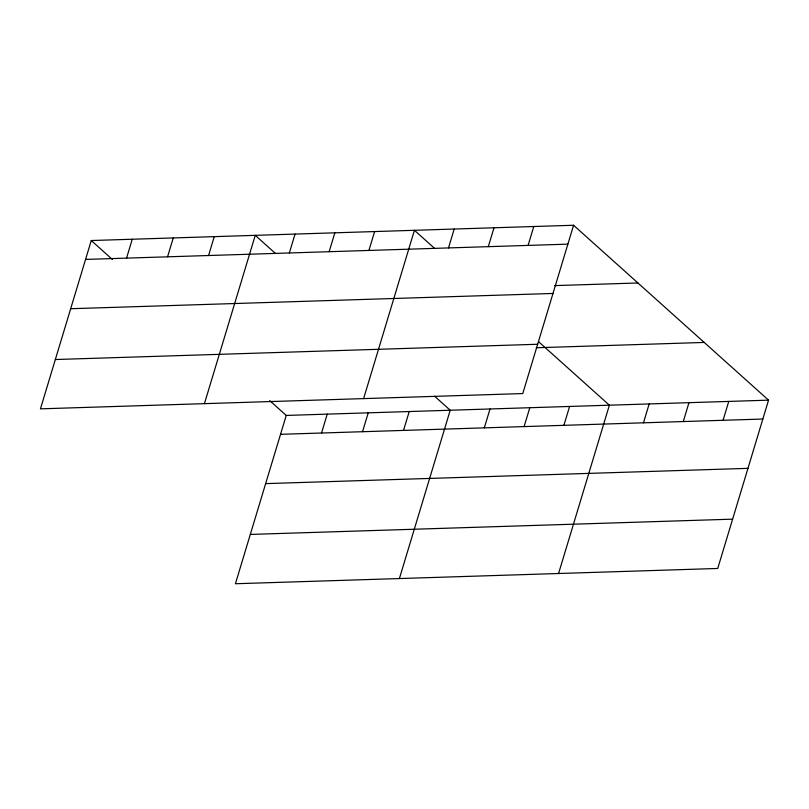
<?xml version="1.0" encoding="UTF-8"?>
<svg xmlns="http://www.w3.org/2000/svg" width="809" height="809" viewBox="0 0 809 809"><rect width="100%" height="100%" fill="white"/><g stroke="black" fill="none" stroke-linecap="round" stroke-linejoin="round"><path stroke-width="1.21" d="M91.265 240.536L40.45 408.848L522.766 393.568L573.581 225.256L91.265 240.536L112.411 259.497M126.558 258.122L132.261 239.231M167.564 256.817L173.257 237.937M208.56 255.523L214.254 236.643M204.434 403.651L255.25 235.338L275.475 253.48M289.349 252.964L295.042 234.084M329.132 251.7L334.835 232.82M269.69 400.586L286.234 415.432L235.419 583.744L717.735 568.464L768.55 400.152L573.581 225.256M368.924 250.446L374.628 231.556M321.527 433.017L327.23 414.127M363.605 398.615L414.42 230.302L434.635 248.444M362.523 431.713L368.226 412.833M448.51 247.918L454.213 229.038M403.519 430.418L409.223 411.538M488.302 246.664L494.006 227.784M399.403 578.546L450.219 410.234L434.595 396.218M528.095 245.4L533.788 226.52M484.308 427.86L490.011 408.98M524.101 426.596L529.804 407.716M563.893 425.342L569.597 406.452M558.574 573.51L609.389 405.198L538.602 341.701M643.479 422.814L649.172 403.934M683.271 421.56L688.965 402.68M723.054 420.296L728.757 401.416M85.562 259.416L567.878 244.146M554.61 285.617L637.927 282.978M70.676 308.725L552.992 293.455M55.336 359.53L537.651 344.26M536.347 347.759L704.214 342.44M286.234 415.432L768.55 400.152M280.531 434.312L762.847 419.032M265.645 483.62L747.961 468.35M250.305 534.425L732.62 519.156"/></g></svg>
